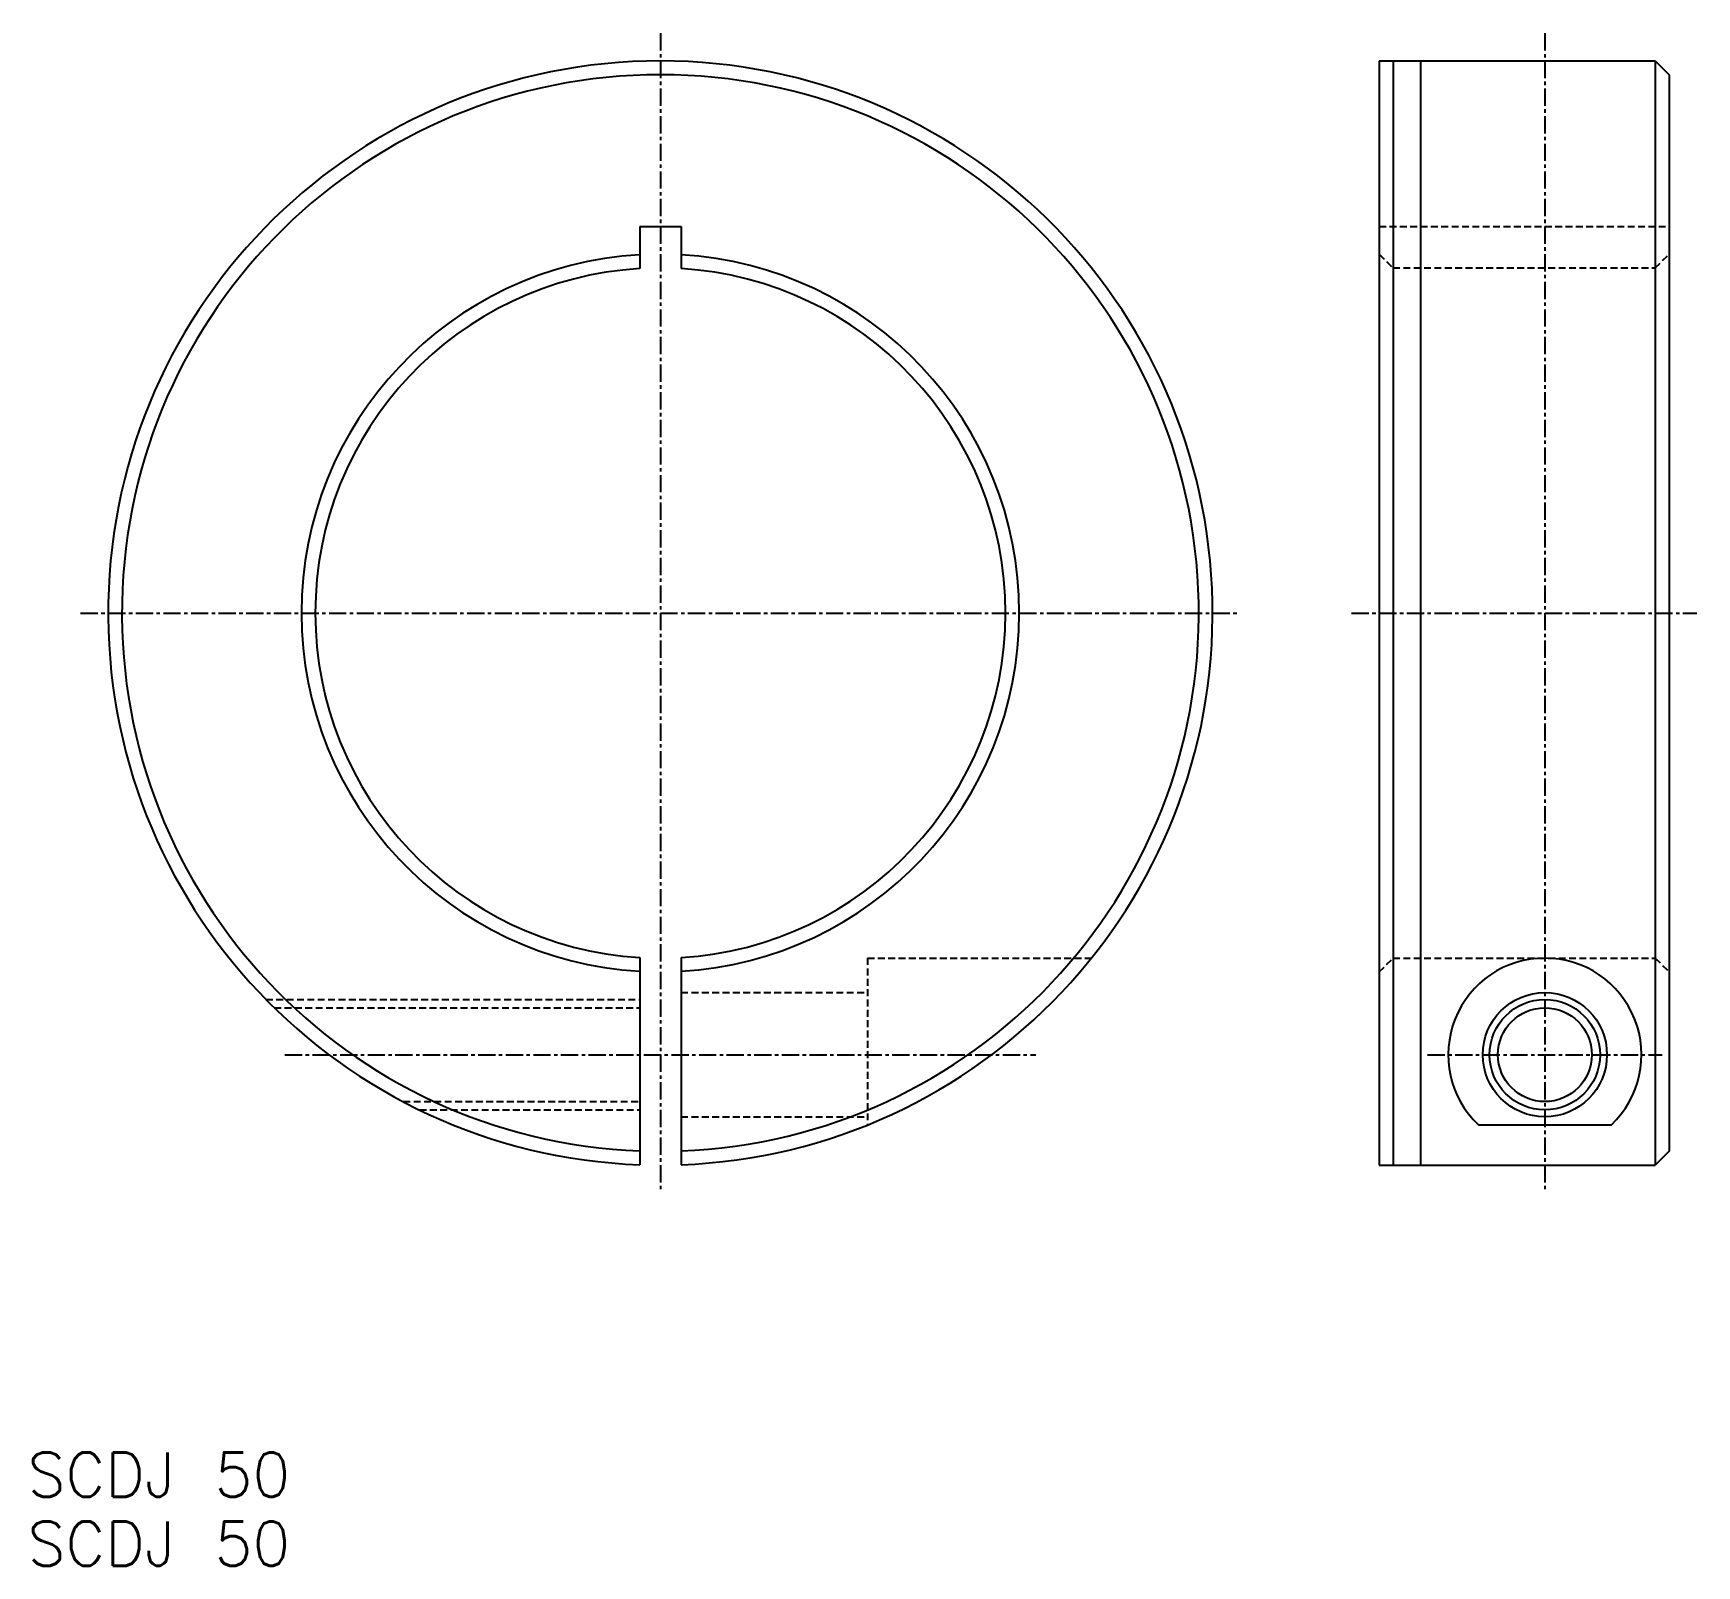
# Model space of a CAD drawing. Extents: x 650 to 771, y -38 to 73.
import ezdxf

# ---------------------------------------------------------------- set-up
doc = ezdxf.new("R2010")
doc.units = 0
doc.linetypes.add('CENTER', pattern=[2, 1.25, -0.25, 0.25, -0.25])
doc.linetypes.add('DASHED', pattern=[0.75, 0.5, -0.25])
doc.layers.get('0').update_dxf_attribs({"linetype": 'CONTINUOUS'})
doc.layers.add('CENTER', color=1, linetype='CENTER')
doc.styles.get("Standard").update_dxf_attribs({"font": 'txt.shx', "bigfont": 'bigfont.shx'})

msp = doc.modelspace()

# ---------------------------------------------------------------- linework, layer by layer
at = {"color": 7, "linetype": 'CONTINUOUS'}
for p, q in [((747.83, 71.33), (747.83, -8.67)), ((747.83, 71.33), (767.83, 71.33)), ((748.83, 71.33), (748.83, -8.67)), ((750.83, 71.33), (750.83, -8.67)), ((767.83, 71.33), (768.83, 70.33)), ((767.83, 71.33), (767.83, -8.67)), ((768.83, 70.33), (768.83, -7.67)), ((694.26, 59.33), (697.26, 59.33)), ((694.26, 59.33), (694.26, 56.29)), ((697.26, 59.33), (697.26, 56.29)), ((694.26, 6.38), (694.26, -8.64)), ((697.26, 6.38), (697.26, -8.64)), ((755.02, -5.75), (764.65, -5.75)), ((768.83, -7.67), (767.83, -8.67)), ((747.83, -8.67), (767.83, -8.67))]:
    msp.add_line(p, q, dxfattribs=at)
at = {"color": 3, "linetype": 'DASHED'}
for p, q in [((747.83, 59.33), (768.83, 59.33)), ((747.83, 57.33), (748.83, 56.33)), ((767.83, 56.33), (768.83, 57.33)), ((748.83, 56.33), (767.83, 56.33)), ((710.76, 6.33), (710.76, -5.75)), ((710.76, 6.33), (726.98, 6.33)), ((747.83, 5.33), (748.83, 6.33)), ((748.83, 6.33), (767.83, 6.33)), ((767.83, 6.33), (768.83, 5.33)), ((697.26, 3.83), (710.76, 3.83)), ((667.19, 3.33), (694.26, 3.33)), ((667.79, 2.73), (694.26, 2.73)), ((677.14, -4.07), (694.26, -4.07)), ((678.32, -4.67), (694.26, -4.67)), ((697.26, -5.17), (710.76, -5.17))]:
    msp.add_line(p, q, dxfattribs=at)
at = {"color": 7, "linetype": 'CONTINUOUS'}
for radius in [4.5, 3.4]:
    msp.add_circle((759.83, -0.67), radius, dxfattribs=at)
at = {"color": 3, "linetype": 'CONTINUOUS'}
msp.add_circle((759.83, -0.67), 4, dxfattribs=at)
at = {"color": 7, "linetype": 'CONTINUOUS'}
for centre, radius, start, end in [((695.76, 31.33), 40, 272.1491, 267.8509), ((695.76, 31.33), 39, 272.2042, 267.7958), ((695.76, 31.33), 26, 93.3074, 266.6926), ((695.76, 31.33), 26, 273.3074, 86.6926), ((695.76, 31.33), 25, 93.4398, 266.5602), ((695.76, 31.33), 25, 273.4398, 86.5602), ((759.83, -0.67), 7, 313.4599, 226.5401)]:
    msp.add_arc(centre, radius, start, end, dxfattribs=at)
at = {"layer": 'CENTER', "color": 1, "linetype": 'CENTER'}
for p, q in [((695.76, 73.33), (695.76, -10.67)), ((759.83, 73.33), (759.83, -10.67)), ((653.76, 31.33), (737.76, 31.33)), ((745.83, 31.33), (770.83, 31.33)), ((668.56, -0.67), (722.96, -0.67)), ((751.33, -0.67), (768.33, -0.67))]:
    msp.add_line(p, q, dxfattribs=at)

# ---------------------------------------------------------------- texts
at = {"color": 7}
for p in [(649.92, -32.69), (649.92, -37.69)]:
    msp.add_text('SCDJ 50', height=3.2, dxfattribs=at).set_placement(p)

doc.saveas('drawing.dxf')
